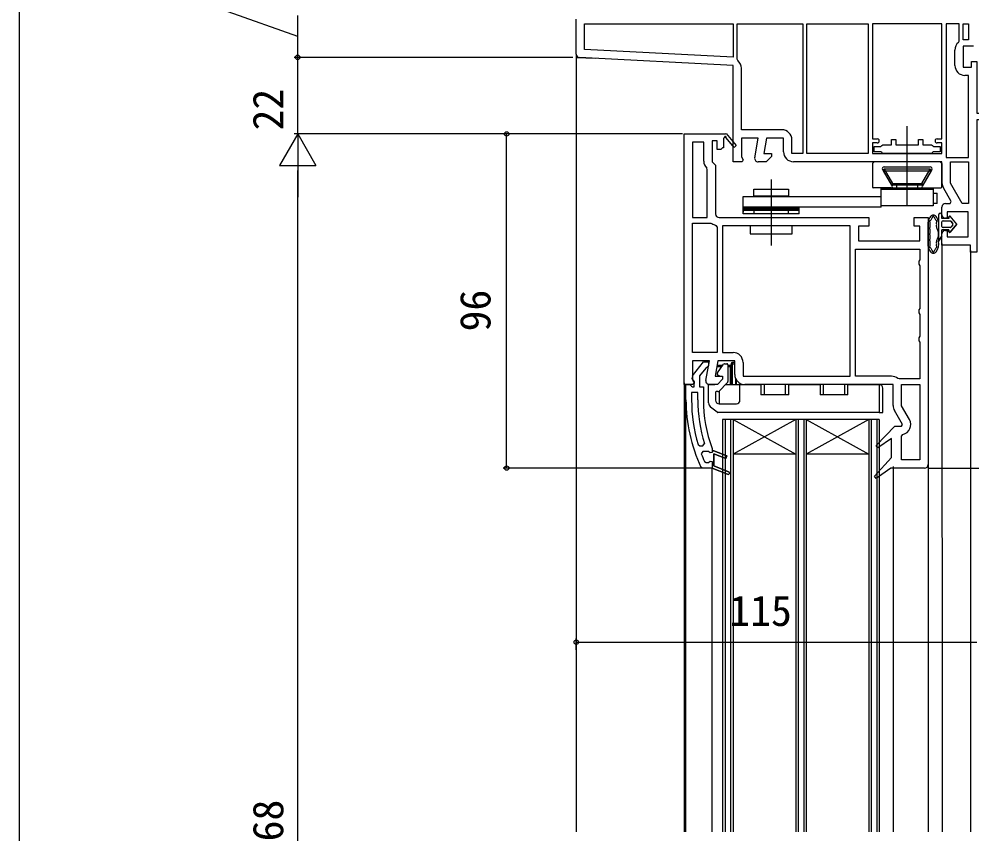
# Model space of a CAD drawing. Units: millimetres, scale not verified. Extents: x -525 to 525, y -783 to 777.
# Drawn here: x -525 to -251.4, y 212.3 to 446.4 of the extents above; entities that cross this region are included whole.
import ezdxf
from ezdxf.enums import TextEntityAlignment as Align

# ---------------------------------------------------------------- set-up
doc = ezdxf.new("R2010")
doc.units = ezdxf.units.MM
doc.header["$LTSCALE"] = 4
for name, color, linetype in [('0-2_YKK_11', 7, 'Continuous'), ('0-4_YKK_12', 2, 'Continuous'), ('0-5_YKK_13', 4, 'Continuous'), ('0-7_YKK_D', 6, 'Continuous'), ('0-8_YKK_ZWAK', 7, 'Continuous')]:
    doc.layers.add(name, color=color, linetype=linetype)
doc.styles.add('ＭＳ ゴシック', font='')
doc.styles.get('ＭＳ ゴシック').set_extended_font_data('MS Gothic')

msp = doc.modelspace()

# ---------------------------------------------------------------- linework, layer by layer
at = {"layer": '0-2_YKK_11'}
for p, q in [((-365, 436.349), (-365, 446.4)), ((-365, 435.4), (-359.614, 435.118)), ((-256.3, 433.1), (-256.3, 437.5)), ((-261.4, 412), (-260, 412)), ((-280, 404.9), (-279.5, 405.4)), ((-260, 390.2), (-260, 392.4)), ((-274.5, 343.799), (-284.8, 343.799))]:
    msp.add_line(p, q, dxfattribs=at)
for points in [[(-320, 435.445), (-362.6, 437.678), (-362.6, 445), (-320, 445)], [(-298.8, 407.8), (-298.8, 445), (-281.2, 445), (-281.2, 407.8)], [(-253.9, 440.4), (-253.9, 445), (-252.4, 445), (-252.4, 440.4)], [(-263.042, 407.8), (-276.958, 407.8), (-277.254, 408.05), (-277.55, 408.3), (-279.5, 408.3), (-279.5, 409.8), (-277.55, 409.8), (-277.254, 410.05), (-276.958, 410.3), (-274.5, 410.3), (-274.5, 411.8), (-273.3, 411.8), (-273.3, 410.3), (-266.7, 410.3), (-266.7, 411.8), (-265.5, 411.8), (-265.5, 410.3), (-263.042, 410.3), (-262.746, 410.05), (-262.45, 409.8), (-260.5, 409.8), (-260.5, 408.3), (-262.45, 408.3), (-262.746, 408.05)], [(-252.4, 405.4), (-252.4, 393.4), (-254.229, 393.4), (-257.6, 399.239), (-257.6, 405.4)]]:
    msp.add_lwpolyline(points, close=True, dxfattribs=at)
for points in [[(-318.624, 434.476), (-318.8, 434.858), (-318.8, 445), (-300, 445)], [(-300, 445), (-300, 407.8), (-303.1, 407.8), (-303.1, 411.7)], [(-260, 412), (-260, 445), (-280, 445), (-280, 412), (-278.6, 412)], [(-258.8, 445), (-258.8, 406.6), (-252.4, 406.6), (-252.4, 430.2), (-253.4, 430.2)], [(-255.278, 439.71), (-255.1, 440.092), (-255.1, 445), (-258.8, 445)], [(-251, 438.6), (-253.9, 438.6), (-253.9, 432.6), (-251.5, 432.6), (-251.5, 434.2), (-250, 434.2), (-250, 419.4), (-237.092, 419.4), (-236.796, 419.65), (-236.5, 419.9), (-235, 419.9), (-235, 417.4), (-250, 417.4), (-250, 379.4), (-251.8, 379.4), (-251.8, 381.4), (-260, 381.4), (-260, 384.7)], [(-313.785, 406.574), (-312.793, 412.2), (-317.6, 412.2), (-317.6, 406.844), (-317.058, 405.976), (-317.377, 405.4), (-320, 405.4), (-320, 433.042), (-364.052, 435.35)], [(-306, 414.6), (-317.6, 414.6), (-317.6, 432.265)], [(-334, 341.399), (-334, 413.399), (-322.134, 413.399), (-322, 413.477), (-319.095, 410.058), (-319.705, 409.54), (-322.016, 412.26)], [(-331.6, 411), (-331.6, 389.4), (-327.4, 389.399), (-327.4, 403.198), (-327.547, 403.552)], [(-328.4, 405.607), (-328.4, 410.999), (-331.6, 411)], [(-322.394, 412.325), (-322.7, 412.149), (-322.7, 409.399), (-323, 409.399), (-323.5, 408.899), (-324.6, 408.899), (-324.6, 411.399), (-326, 411.399), (-326, 405.399), (-325, 404.399), (-325, 390.399)], [(-305.5, 408.3), (-305.5, 412.2), (-310.356, 412.2), (-311.132, 407.8), (-309, 407.8), (-309, 406.9), (-310.5, 405.4), (-312.8, 405.4)], [(-278.6, 410.8), (-280, 410.8), (-280, 407.8), (-260, 407.8), (-260, 410.8), (-261.4, 410.8)], [(-260, 399.373), (-260, 405.4), (-302.6, 405.4)], [(-260.5, 405.4), (-260, 404.9), (-260, 399.373)], [(-259, 393.4), (-257.655, 393.4), (-257.327, 393.967), (-259.611, 397.923)], [(-324, 389.399), (-281, 389.399), (-281, 386.899), (-284, 386.899), (-284, 382.699), (-266.4, 382.699), (-266.4, 386.899), (-268, 386.899), (-268, 389.399), (-264, 389.399), (-264, 318.399)], [(-259, 385.7), (-258.5, 385.7), (-258.5, 383.8), (-252.5, 383.8), (-252.5, 391), (-258.5, 391), (-258.5, 389.2), (-259, 389.2)], [(-331.6, 350.599), (-331.6, 387.799), (-326.367, 387.799), (-326.064, 387.697)], [(-324.959, 387.137), (-324.6, 386.657), (-324.6, 350.599), (-331.6, 350.599)], [(-286.4, 343.799), (-286.4, 386.999), (-323, 386.999), (-323, 350.599), (-320, 350.599)], [(-284.8, 343.799), (-284.8, 380.299), (-266.4, 380.299), (-266.4, 377.265), (-266.65, 376.832), (-266.65, 375.966), (-266.4, 375.533), (-266.4, 363.265), (-266.65, 362.832), (-266.65, 361.966), (-266.4, 361.533), (-266.4, 355.265), (-266.65, 354.832), (-266.65, 353.966), (-266.4, 353.533), (-266.4, 342.999), (-272.309, 342.999), (-272.631, 343.117)], [(-327.785, 342.573), (-326.793, 348.199), (-331.6, 348.199), (-331.6, 342.843), (-331.176, 342.164), (-331.142, 341.699), (-331.6, 341.399), (-332.5, 341.399), (-334, 341.399)], [(-331.591, 343.916), (-328.479, 347.899), (-327.004, 347.899), (-327.004, 346.798), (-327.479, 346.299), (-327.849, 346.107), (-329.604, 343.861), (-329.604, 340.699), (-328.504, 340.699), (-328.504, 337.032)], [(-319.5, 344.299), (-319.5, 348.199), (-324.356, 348.199), (-325.132, 343.799), (-323, 343.799), (-323, 342.899), (-324.5, 341.399), (-326.8, 341.399)], [(-317.1, 347.699), (-317.1, 343.799), (-286.4, 343.799)], [(-333.504, 337.032), (-333.504, 341.399), (-332.404, 341.399), (-331.908, 340.962), (-331.61, 340.699), (-331.204, 340.699), (-331.204, 342.099), (-331.404, 342.499)], [(-274, 335.373), (-274, 341.399), (-316.6, 341.399)], [(-266.4, 341.399), (-266.4, 319.799), (-271.6, 319.799), (-271.6, 326.587), (-271.213, 327.074)], [(-269.355, 331.349), (-271.6, 335.239), (-271.6, 341.399), (-266.4, 341.399)], [(-330.104, 337.032), (-330.104, 339.099), (-331.904, 339.099), (-331.904, 337.032)], [(-265, 317.399), (-274.71, 317.399), (-278.905, 314.448), (-279.423, 315.039), (-274.5, 320.399), (-274.5, 325.865), (-278.412, 323.244), (-278.916, 323.849), (-273.513, 329.399), (-271.655, 329.399), (-271.327, 329.966), (-273.611, 333.923)], [(-329.995, 324.154), (-329.517, 323.799), (-328.68, 323.799), (-328.203, 324.447)], [(-326.034, 323.017), (-326.004, 322.846), (-326.004, 322.399), (-325.504, 322.399), (-321.756, 320.908), (-322.052, 320.165), (-325.504, 321.538), (-325.504, 318.061), (-321.256, 316.371)], [(-321.256, 316.371), (-325.504, 318.061), (-325.504, 321.538), (-322.052, 320.165), (-321.756, 320.908), (-325.504, 322.399), (-326.004, 322.399), (-326.004, 321.899), (-326.594, 321.824), (-327.079, 322.199), (-327.104, 322.199), (-328.639, 322.199), (-329.108, 321.525)], [(-328.209, 319.3), (-327.751, 318.999), (-327.079, 318.999), (-326.594, 319.374), (-326.004, 319.299), (-326.004, 317.399), (-321.552, 315.628), (-326.004, 317.399), (-328.786, 317.399), (-329.239, 317.689)]]:
    msp.add_lwpolyline(points, dxfattribs=at)
for centre, radius, start, end in [((-253.4, 437.5), 2.9, 130.36099, 179.99999), ((-364, 436.349), 1, 180, 266.99997), ((-320.5, 432.265), 2.9, 359.99999, 49.67978), ((-253.4, 433.1), 2.9, 180.00001, 269.99999), ((-306, 411.7), 2.9, 0.00001, 89.99999), ((-322.178, 412.45), 0.25, 310.35704, 210.00003), ((-278.6, 411.4), 0.6, 269.99999, 90.00001), ((-261.4, 411.4), 0.6, 89.99999, 270.00001), ((-302.6, 408.3), 2.9, 180.00001, 269.99999), ((-325.5, 405.607), 2.9, 180.00001, 225.09912), ((-312.8, 406.4), 1, 170.00002, 270), ((-257.1, 399.373), 2.9, 179.99998, 209.99999), ((-259, 392.4), 1, 90.00001, 179.99999), ((-324, 390.399), 1, 180.00001, 269.99999), ((-259, 390.2), 1, 180.00001, 269.99999), ((-324, 390.399), 3.4, 232.62992, 253.6173), ((-259, 384.7), 1, 90.00001, 179.99999), ((-320, 347.699), 2.9, 0.00001, 89.99999), ((-330.804, 343.299), 1, 141.91328, 233.13011), ((-326.8, 342.399), 1, 170.00002, 270), ((-316.6, 344.299), 2.9, 180.00001, 269.99999), ((-274.5, 340.899), 2.9, 49.88082, 90.00002), ((-287.504, 337.032), 46, 180.00001, 204.86598), ((-287.504, 337.032), 44.4, 179.99999, 196.86019), ((-287.504, 337.032), 42.6, 179.99999, 197.18277), ((-287.504, 337.032), 41, 179.99999, 199.98888), ((-271.1, 335.373), 2.9, 179.99998, 209.99999), ((-271.866, 329.899), 2.9, 283.0206, 30.00002), ((-287.504, 337.032), 44.4, 200.44221, 203.53922), ((-265, 318.399), 1, 270.00001, 359.99999), ((-321.404, 315.999), 0.4, 248.30059, 68.30061), ((-321.404, 315.999), 0.4, 248.30059, 68.30061)]:
    msp.add_arc(centre, radius, start, end, dxfattribs=at)
at = {"layer": '0-4_YKK_12'}
for p, q in [((-365, 436.349), (-365, 212.9)), ((-270, 392.94), (-270, 415.659)), ((-309.05, 400.282), (-309.05, 381.355)), ((-260, 381.9), (-259.997, 212.9)), ((-251.8, 379.9), (-251.8, 212.9)), ((-334, 341.899), (-334, 212.9)), ((-333.504, 212.9), (-333.504, 340.899)), ((-322.997, 331.401), (-322.997, 212.901)), ((-277.997, 331.4), (-322.997, 331.401)), ((-322.297, 331.401), (-322.297, 212.901)), ((-320.697, 331.401), (-320.697, 212.901)), ((-319.997, 331.401), (-319.997, 212.901)), ((-301.997, 331.4), (-319.997, 321.4)), ((-319.997, 331.4), (-301.997, 321.4)), ((-301.997, 331.4), (-301.997, 212.901)), ((-301.297, 331.4), (-301.297, 212.901)), ((-299.697, 331.4), (-299.697, 212.901)), ((-298.997, 331.4), (-298.997, 212.901)), ((-280.997, 331.4), (-298.997, 321.4)), ((-298.997, 331.4), (-280.997, 321.4)), ((-280.997, 331.4), (-280.997, 212.901)), ((-280.297, 331.4), (-280.297, 212.901)), ((-278.697, 331.4), (-278.697, 212.901)), ((-277.997, 331.4), (-277.997, 212.901)), ((-301.997, 321.4), (-319.997, 321.4)), ((-280.997, 321.4), (-298.997, 321.4)), ((-326.004, 212.9), (-326.004, 317.399)), ((-274, 317.899), (-274, 212.9)), ((-264, 318.399), (-264, 212.9))]:
    msp.add_line(p, q, dxfattribs=at)
at = {"layer": '0-5_YKK_13'}
for p, q in [((-280, 404.9), (-280, 398.2)), ((-277.067, 403.15), (-274.296, 398.35)), ((-276.865, 402.8), (-276.576, 403.3)), ((-276.865, 402.8), (-263.135, 402.8)), ((-276.865, 402.8), (-274.498, 398.7)), ((-276.634, 403.9), (-263.366, 403.9)), ((-276.576, 403.3), (-274.209, 399.2)), ((-263.424, 403.3), (-276.576, 403.3)), ((-265.791, 399.2), (-263.424, 403.3)), ((-262.933, 403.15), (-265.704, 398.35)), ((-263.135, 402.8), (-265.502, 398.7)), ((-263.135, 402.8), (-263.424, 403.3)), ((-260, 398.2), (-260, 404.9)), ((-314.05, 397.5), (-304.05, 397.5)), ((-314.05, 395.5), (-314.05, 397.5)), ((-304.05, 397.5), (-304.05, 395.5)), ((-274.556, 397.9), (-279.7, 397.9)), ((-277.5, 392.4), (-277.5, 397.9)), ((-262.5, 397.4), (-277.5, 397.4)), ((-274.209, 399.2), (-274.498, 398.7)), ((-265.502, 398.7), (-274.498, 398.7)), ((-274.209, 399.2), (-265.791, 399.2)), ((-273, 398), (-273, 398.7)), ((-267, 398.7), (-267, 398)), ((-265.791, 399.2), (-265.502, 398.7)), ((-265.445, 397.9), (-260.3, 397.9)), ((-317.05, 395.4), (-277.5, 395.4)), ((-304.05, 395.5), (-314.05, 395.5)), ((-313.05, 395.5), (-313.05, 395.4)), ((-305.05, 395.5), (-305.05, 395.4)), ((-262.5, 396.4), (-261.36, 396.4)), ((-261.36, 393.4), (-261.36, 396.4)), ((-277.5, 392.4), (-317.05, 392.4)), ((-317.05, 392.2), (-301.05, 392.2)), ((-317.05, 391.9), (-301.05, 391.9)), ((-314.05, 392.2), (-314.05, 390.4)), ((-304.05, 390.4), (-304.05, 392.2)), ((-301.05, 390.4), (-301.05, 392.4)), ((-261.36, 393.4), (-262.401, 393.4)), ((-261, 390.101), (-261, 382.551)), ((-260, 389.1), (-260, 390.1)), ((-260, 389.1), (-260, 390.1)), ((-258, 389.1), (-260, 389.1)), ((-258, 389.1), (-260, 389.1)), ((-258, 389.598), (-258, 389.1)), ((-258, 389.1), (-258, 389.598)), ((-255.7, 387.45), (-257.644, 389.729)), ((-255.7, 387.45), (-257.644, 389.729)), ((-264, 381.109), (-264, 388.091)), ((-263.4, 386.809), (-263.4, 387.812)), ((-260, 386.8), (-260, 388.1)), ((-260, 386.8), (-260, 388.1)), ((-260, 385.8), (-258, 385.8)), ((-260, 384), (-260, 385.8)), ((-258, 385.8), (-260, 385.8)), ((-260, 384), (-260, 385.8)), ((-259.7, 388.4), (-257.7, 388.4)), ((-259.7, 388.4), (-257.7, 388.4)), ((-257.7, 386.5), (-259.7, 386.5)), ((-257.7, 386.5), (-259.7, 386.5)), ((-258, 385.8), (-258, 385.302)), ((-258, 385.302), (-258, 385.8)), ((-257.644, 385.171), (-255.7, 387.45)), ((-255.7, 387.45), (-257.644, 385.171)), ((-257.472, 388.295), (-256.918, 387.645)), ((-256.918, 387.645), (-257.472, 388.295)), ((-256.918, 387.255), (-257.472, 386.605)), ((-256.918, 387.255), (-257.472, 386.605)), ((-263.4, 385.129), (-263.4, 385.751)), ((-263.4, 383.449), (-263.4, 384.071)), ((-263.4, 381.388), (-263.4, 382.391)), ((-319.498, 347.699), (-320.198, 347.699)), ((-324.636, 346.599), (-323.168, 346.599)), ((-322.958, 346.899), (-324.583, 346.899)), ((-324.462, 344.751), (-322.697, 347.272)), ((-322.451, 347.399), (-321.798, 347.399)), ((-321.498, 347.099), (-321.498, 342.278)), ((-320.798, 346.899), (-321.498, 346.899)), ((-321.498, 346.599), (-320.798, 346.599)), ((-320.798, 346.599), (-320.798, 346.899)), ((-320.498, 347.399), (-320.498, 341.699)), ((-320.198, 347.399), (-320.498, 347.399)), ((-320.198, 341.699), (-320.198, 347.399)), ((-324.498, 344.315), (-324.498, 344.636)), ((-323.805, 343.799), (-324.398, 344.142)), ((-319.298, 343.241), (-319.298, 341.399)), ((-318.998, 341.399), (-318.998, 342.672)), ((-326.998, 341.42), (-326.998, 341.399)), ((-326.798, 341.399), (-326.998, 341.399)), ((-326.998, 336.12), (-326.998, 341.199)), ((-326.798, 341.399), (-325.205, 341.399)), ((-324.377, 339.399), (-324.798, 339.399)), ((-321.645, 341.925), (-324.023, 339.546)), ((-323.998, 339.571), (-323.998, 335.899)), ((-322.17, 341.399), (-317.998, 341.399)), ((-320.498, 341.699), (-320.198, 341.699)), ((-317.998, 341.399), (-311.998, 341.399)), ((-317.998, 336.899), (-317.998, 341.399)), ((-311.998, 341.399), (-311.998, 338.399)), ((-304.998, 341.399), (-304.998, 338.399)), ((-303.998, 341.399), (-304.998, 341.399)), ((-303.998, 341.399), (-294.998, 341.399)), ((-303.998, 338.399), (-303.998, 341.399)), ((-294.998, 341.399), (-294.998, 338.399)), ((-287.998, 341.399), (-287.998, 338.399)), ((-286.998, 341.399), (-287.998, 341.399)), ((-286.998, 341.399), (-277.998, 341.399)), ((-286.998, 338.399), (-286.998, 341.399)), ((-277.998, 341.399), (-277.998, 333.399)), ((-276.998, 333.399), (-276.998, 340.399)), ((-324.998, 339.199), (-324.998, 336.899)), ((-303.998, 338.399), (-311.998, 338.399)), ((-286.998, 338.399), (-294.998, 338.399)), ((-324.58, 333.465), (-326.435, 334.949)), ((-323.998, 335.899), (-318.998, 335.899)), ((-277.998, 333.399), (-324.393, 333.399)), ((-277.998, 333.399), (-276.998, 333.399))]:
    msp.add_line(p, q, dxfattribs=at)
for points in [[(-277.5, 397.9), (-262.5, 397.9), (-262.5, 392.7), (-277.5, 392.7)], [(-301.05, 390.4), (-317.05, 390.4), (-317.05, 395.4)], [(-301.05, 390.9), (-301.05, 391.4), (-317.05, 391.4), (-317.05, 390.9)], [(-261, 382.551), (-260, 384), (-261, 382.551)], [(-320.198, 347.699), (-320.198, 347.399), (-319.498, 347.399)], [(-320.498, 346.599), (-320.798, 346.599), (-320.798, 341.399)], [(-310.998, 338.399), (-310.998, 341.399), (-311.998, 341.399)], [(-293.998, 338.399), (-293.998, 341.399), (-294.998, 341.399)]]:
    msp.add_lwpolyline(points, dxfattribs=at)
msp.add_lwpolyline([(-315.05, 384.699), (-303.05, 384.699), (-303.05, 386.999), (-315.05, 386.999)], close=True, dxfattribs=at)
for centre, radius, start, end in [((-279.5, 404.9), 0.5, 90, 180), ((-260.5, 404.9), 0.5, 0, 90), ((-276.634, 403.4), 0.5, 90, 210), ((-263.366, 403.4), 0.5, 330, 90), ((-279.7, 398.2), 0.3, 180, 270), ((-274.556, 398.2), 0.3, 270, 30), ((-265.445, 398.2), 0.3, 150, 270), ((-260.3, 398.2), 0.3, 270, 0), ((-260.275, 387.401), 3.8, 142.61723, 167.56012), ((-263.502, 388.758), 0.3, 287.41595, 337.1967), ((-262.5, 389.101), 1, 37.38277, 142.61723), ((-260.275, 387.401), 3.2, 141.12634, 157.1967), ((-263, 389.598), 0.3, 321.12634, 0.38612), ((-262.5, 389.601), 0.2, 359.61393, 180.38612), ((-262, 389.598), 0.3, 179.61393, 218.87367), ((-264.725, 387.401), 3.2, 22.8033, 38.87367), ((-261.498, 388.758), 0.3, 202.8033, 252.58405), ((-264.725, 387.401), 3.8, 11.41207, 37.38277), ((-260.5, 390.101), 0.5, 0.11462, 179.88538), ((-260.5, 390.1), 0.5, 360, 180.11459), ((-260.5, 390.1), 0.5, 0.00002, 0.11467), ((-257.798, 389.598), 0.202, 40.46381, 180), ((-257.798, 389.598), 0.202, 40.46381, 180), ((-263.4, 388.091), 0.6, 167.56012, 180), ((-263.4, 386.28), 0.2, 138.59038, 221.40962), ((-263.352, 388.281), 0.2, 107.41595, 215.89399), ((-264, 386.809), 0.6, 318.59038, 0), ((-264, 385.751), 0.6, 0, 41.40962), ((-264, 387.812), 0.6, 0, 35.89399), ((-261, 386.649), 0.6, 168.58793, 212.63687), ((-261.648, 388.281), 0.2, 319.31808, 72.58405), ((-264.725, 387.401), 3.2, 348.58793, 9.09882), ((-261.269, 387.955), 0.3, 139.31808, 189.09882), ((-264.2, 384.6), 3.2, 327.36313, 32.63687), ((-259.7, 388.1), 0.3, 90, 180), ((-259.7, 388.1), 0.3, 90, 180), ((-259.7, 386.8), 0.3, 180, 270), ((-259.7, 386.8), 0.3, 180, 270), ((-257.7, 388.1), 0.3, 40.46381, 90), ((-257.7, 388.1), 0.3, 40.46381, 90), ((-257.7, 386.8), 0.3, 270, 319.53619), ((-257.7, 386.8), 0.3, 270, 319.53619), ((-257.146, 387.45), 0.3, 319.53619, 40.46381), ((-257.146, 387.45), 0.3, 319.53619, 40.46381), ((-263.4, 384.6), 0.2, 138.59038, 221.40962), ((-263.4, 382.92), 0.2, 138.59038, 221.40962), ((-264, 385.129), 0.6, 318.59038, 0), ((-264, 384.071), 0.6, 0, 41.40962), ((-264, 383.449), 0.6, 318.59038, 0), ((-257.798, 385.302), 0.202, 180.00003, 319.53622), ((-257.798, 385.302), 0.202, 180, 319.53619), ((-263.4, 381.109), 0.6, 180, 192.43989), ((-260.275, 381.799), 3.8, 192.43989, 217.38277), ((-263.352, 380.919), 0.2, 144.106, 252.58405), ((-264, 382.391), 0.6, 0, 41.40962), ((-264, 381.388), 0.6, 324.106, 0), ((-263.502, 380.442), 0.3, 22.8033, 72.58405), ((-260.275, 381.799), 3.2, 202.8033, 218.87367), ((-264.725, 381.799), 3.2, 321.12633, 337.1967), ((-261.498, 380.442), 0.3, 107.41595, 157.1967), ((-264.725, 381.799), 3.8, 322.61723, 11.41207), ((-261, 382.551), 0.6, 147.36313, 191.41207), ((-264.725, 381.799), 3.2, 350.90118, 11.41207), ((-261.648, 380.919), 0.2, 287.41595, 40.68193), ((-261.269, 381.245), 0.3, 170.90118, 220.68193), ((-262.5, 380.099), 1, 217.38277, 322.61723), ((-263, 379.602), 0.3, 359.61392, 38.87367), ((-262.5, 379.599), 0.2, 179.61392, 0.38608), ((-262, 379.602), 0.3, 141.12633, 180.38608), ((-320.198, 347.399), 0.3, 90, 180), ((-324.298, 344.636), 0.2, 145, 180), ((-322.451, 347.099), 0.3, 90, 145), ((-321.798, 347.099), 0.3, 0, 90), ((-320.798, 347.199), 0.3, 270, 0), ((-324.298, 344.315), 0.2, 180, 240), ((-321.998, 342.278), 0.5, 315, 0), ((-326.798, 341.199), 0.2, 90, 180), ((-324.798, 339.199), 0.2, 90, 180), ((-324.377, 339.899), 0.5, 270, 315), ((-320.798, 341.699), 0.3, 270, 0), ((-320.798, 341.699), 0.6, 330, 0), ((-277.998, 340.399), 1, 0, 90), ((-323.998, 336.899), 1, 180, 270), ((-318.998, 336.899), 1, 270, 0), ((-325.498, 336.12), 1.5, 180, 231.34019), ((-324.393, 333.699), 0.3, 231.34019, 270)]:
    msp.add_arc(centre, radius, start, end, dxfattribs=at)
at = {"layer": '0-7_YKK_D'}
for p, q in [((-445, 435.4), (-445, 447.4)), ((-366, 435.4), (-446, 435.4)), ((-366, 435.4), (-446, 435.4)), ((-445, 413.399), (-445, 435.4)), ((-445, 413.399), (-450.25, 404.306)), ((-334.5, 413.399), (-446, 413.399)), ((-334.5, 413.399), (-446, 413.399)), ((-445, 413.399), (-439.75, 404.306)), ((-445, 413.399), (-445, 395.213)), ((-334.5, 413.399), (-386, 413.399)), ((-385, 317.399), (-385, 413.399)), ((-450.25, 404.306), (-439.75, 404.306)), ((-445, -8.1), (-445, 402.899)), ((-328.051, 317.399), (-386, 317.399)), ((-264, 317.399), (-68, 317.399)), ((-365.005, 265.158), (-365.005, 268.399)), ((-365.005, 267.399), (-250, 267.399))]:
    msp.add_line(p, q, dxfattribs=at)
msp.add_lwpolyline([(-445, 441.4), (-465, 448.425), (-465, 466.153)], dxfattribs=at)
for centre in [(-445, 435.4), (-445, 435.4), (-385, 413.399), (-385, 317.399), (-365.005, 267.399)]:
    msp.add_circle(centre, 0.637, dxfattribs=at)
at = {"layer": '0-8_YKK_ZWAK'}
msp.add_line((-525, 747.4), (-525, -782.6), dxfattribs=at)

# ---------------------------------------------------------------- texts
at = {"layer": '0-7_YKK_D', "style": 'ＭＳ ゴシック'}
for s, p in [('22', (-446.5, 414.397)), ('96', (-387, 356.672)), ('DH＝H－68', (-446.5, 168.21))]:
    msp.add_text(s, height=8.798, rotation=90, dxfattribs=at).set_placement(p, align=Align.BOTTOM_LEFT)
msp.add_text('115', height=8.798, dxfattribs=at).set_placement((-321.07, 269.399), align=Align.BOTTOM_LEFT)

doc.saveas('drawing.dxf')
